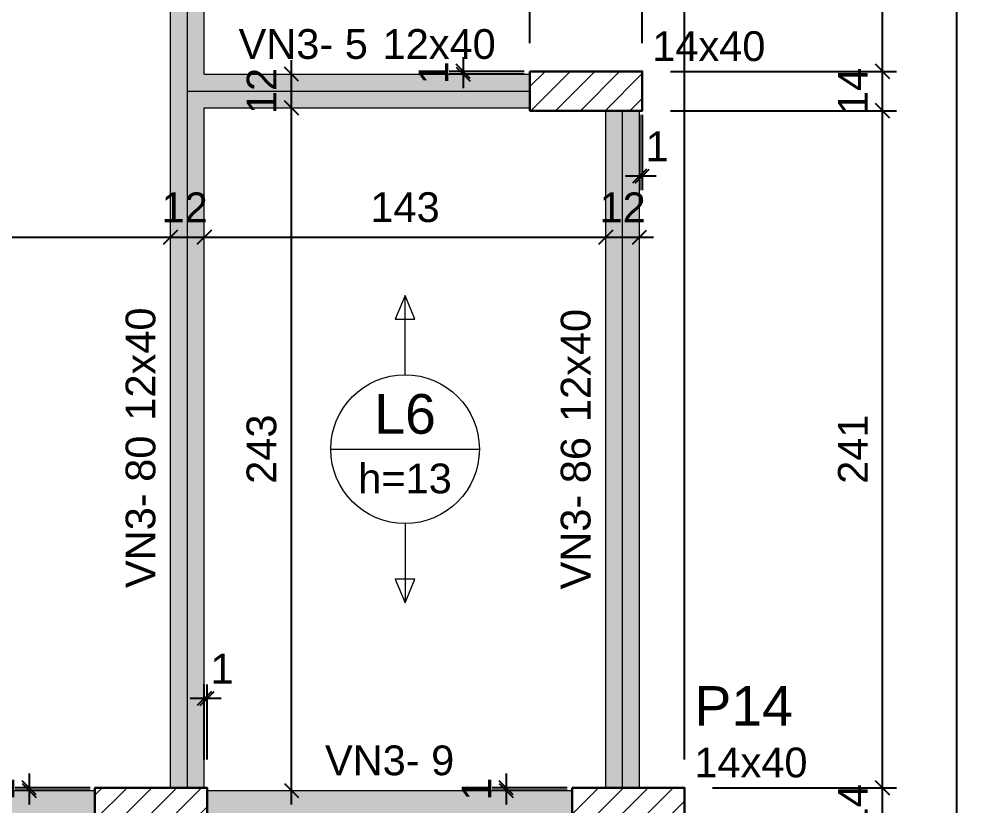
# Model space of a CAD drawing. Header units: millimetres. Extents: x -8 to 605, y -494 to 220.
# Drawn here: x 26.76 to 33.54, y -427.35 to -421.75 of the extents above; entities that cross this region are included whole.
import ezdxf

# ---------------------------------------------------------------- set-up
doc = ezdxf.new("R2010")
doc.units = ezdxf.units.MM
doc.header["$MEASUREMENT"] = 0
doc.linetypes.add('NULL', pattern=[0])
for name, color, linetype, lineweight in [('FO-Cotas', 5, 'Continuous', 5), ('FO-Eixos', 5, 'Continuous', 5), ('FO-Hachura pilar que passa', 19, 'Continuous', 5), ('FO-Hachura viga', 43, 'Continuous', 5), ('FO-Pilares', 4, 'Continuous', 30), ('FO-Textos das lajes', 1, 'Continuous', 20), ('FO-Textos das vigas', 7, 'Continuous', 5), ('FO-Textos dos pilares', 7, 'Continuous', 5), ('FO-Vigas', 1, 'Continuous', 20)]:
    doc.layers.add(name, color=color, linetype=linetype, lineweight=lineweight)
doc.styles.add('Arial', font='arial.ttf')
doc.dimstyles.new('UM_50.000000', dxfattribs={"dimtxt": 0.18, "dimasz": 0.1, "dimexe": 0.1, "dimexo": 0.2, "dimgap": 0, "dimtad": 1, "dimtih": 1, "dimtoh": 1, "dimdec": 1, "dimlfac": 50, "dimzin": 0, "dimdsep": 46, "dimtxsty": 'Standard', "dimcen": 0.09, "dimdle": 0.1, "dimadec": 1, "dimazin": 2, "dimtfac": 1, "dimtdec": 4, "dimtofl": 0, "dimtmove": 0, "dimatfit": 3, "dimfxl": 1, "dimtolj": 1, "dimarcsym": 0})
pattern_1 = [(45, (-4.58844, -411.61486), (-0.08838835, 0.08838835), [])]

# ---------------------------------------------------------------- blocks, each defined once
blk = doc.blocks.new('_Oblique')
at = {"color": 0, "linetype": 'ByBlock', "lineweight": -2}
blk.add_line((-0.5, -0.5), (0.5, 0.5), dxfattribs=at)
blk = doc.blocks.new('*D4107')
at = {"layer": 'Defpoints', "color": 0, "transparency": 16777216}
for p in [(30.4016, -418.5129), (28.1016, -419.9249), (30.4016, -422.1247)]:
    blk.add_point(p, dxfattribs=at)
at = {"layer": 'FO-Cotas', "color": 0, "lineweight": -2, "transparency": 16777216}
for p, q in [((28.1016, -419.7249), (28.1016, -418.4129)), ((30.4016, -421.9247), (30.4016, -418.4129)), ((28.0016, -418.5129), (30.5016, -418.5129))]:
    blk.add_line(p, q, dxfattribs=at)
at = {"layer": 'FO-Cotas', "color": 0, "lineweight": -2, "transparency": 16777216, "xscale": 0.1, "yscale": 0.1, "zscale": 0.1, "rotation": 180}
blk.add_blockref('_Oblique', (28.1016, -418.5129), dxfattribs=at)
at = {"layer": 'FO-Cotas', "color": 0, "lineweight": -2, "transparency": 16777216, "xscale": 0.1, "yscale": 0.1, "zscale": 0.1}
blk.add_blockref('_Oblique', (30.4016, -418.5129), dxfattribs=at)
at = {"layer": 'FO-Cotas', "color": 7, "transparency": 16777216, "insert": (29.2516, -418.3011), "char_height": 0.2118, "attachment_point": 5, "rotation": 0.00573, "style": 'Arial'}
blk.add_mtext('\\A1;115', dxfattribs=at)
blk = doc.blocks.new('*D4108')
at = {"layer": 'Defpoints', "color": 0, "transparency": 16777216}
for p in [(31.2016, -418.5129), (30.4016, -422.1247), (31.2016, -422.1247)]:
    blk.add_point(p, dxfattribs=at)
at = {"layer": 'FO-Cotas', "color": 0, "lineweight": -2, "transparency": 16777216}
for p, q in [((30.4016, -421.9247), (30.4016, -418.4129)), ((31.2016, -421.9247), (31.2016, -418.4129)), ((30.3016, -418.5129), (31.3016, -418.5129))]:
    blk.add_line(p, q, dxfattribs=at)
at = {"layer": 'FO-Cotas', "color": 0, "lineweight": -2, "transparency": 16777216, "xscale": 0.1, "yscale": 0.1, "zscale": 0.1, "rotation": 180}
blk.add_blockref('_Oblique', (30.4016, -418.5129), dxfattribs=at)
at = {"layer": 'FO-Cotas', "color": 0, "lineweight": -2, "transparency": 16777216, "xscale": 0.1, "yscale": 0.1, "zscale": 0.1}
blk.add_blockref('_Oblique', (31.2016, -418.5129), dxfattribs=at)
at = {"layer": 'FO-Cotas', "color": 7, "transparency": 16777216, "insert": (30.8016, -418.3011), "char_height": 0.2118, "attachment_point": 5, "style": 'Arial'}
blk.add_mtext('\\A1;40', dxfattribs=at)
blk = doc.blocks.new('*D4109')
at = {"layer": 'Defpoints', "color": 0, "transparency": 16777216}
for p in [(31.5016, -418.5129), (31.2016, -422.1247), (31.5016, -427.2247)]:
    blk.add_point(p, dxfattribs=at)
at = {"layer": 'FO-Cotas', "color": 0, "lineweight": -2, "transparency": 16777216}
for p, q in [((31.2016, -421.9247), (31.2016, -418.4129)), ((31.5016, -427.0247), (31.5016, -418.4129)), ((31.1016, -418.5129), (31.6016, -418.5129))]:
    blk.add_line(p, q, dxfattribs=at)
at = {"layer": 'FO-Cotas', "color": 0, "lineweight": -2, "transparency": 16777216, "xscale": 0.1, "yscale": 0.1, "zscale": 0.1, "rotation": 180}
blk.add_blockref('_Oblique', (31.2016, -418.5129), dxfattribs=at)
at = {"layer": 'FO-Cotas', "color": 0, "lineweight": -2, "transparency": 16777216, "xscale": 0.1, "yscale": 0.1, "zscale": 0.1}
blk.add_blockref('_Oblique', (31.5016, -418.5129), dxfattribs=at)
at = {"layer": 'FO-Cotas', "color": 7, "transparency": 16777216, "insert": (31.3516, -418.3011), "char_height": 0.2118, "attachment_point": 5, "rotation": 0.00573, "style": 'Arial'}
blk.add_mtext('\\A1;15', dxfattribs=at)
blk = doc.blocks.new('*D4110')
at = {"layer": 'Defpoints', "color": 0, "transparency": 16777216}
for p in [(31.5016, -417.9834), (-0.5784, -427.2247), (31.5016, -427.2247)]:
    blk.add_point(p, dxfattribs=at)
at = {"layer": 'FO-Cotas', "color": 0, "lineweight": -2, "transparency": 16777216}
for p, q in [((-0.5784, -427.0247), (-0.5784, -417.8834)), ((31.5016, -427.0247), (31.5016, -417.8834)), ((-0.6784, -417.9834), (31.6016, -417.9834))]:
    blk.add_line(p, q, dxfattribs=at)
at = {"layer": 'FO-Cotas', "color": 0, "lineweight": -2, "transparency": 16777216, "xscale": 0.1, "yscale": 0.1, "zscale": 0.1, "rotation": 180}
blk.add_blockref('_Oblique', (-0.5784, -417.9834), dxfattribs=at)
at = {"layer": 'FO-Cotas', "color": 0, "lineweight": -2, "transparency": 16777216, "xscale": 0.1, "yscale": 0.1, "zscale": 0.1}
blk.add_blockref('_Oblique', (31.5016, -417.9834), dxfattribs=at)
at = {"layer": 'FO-Cotas', "color": 7, "transparency": 16777216, "insert": (15.4616, -417.7716), "char_height": 0.2118, "attachment_point": 5, "style": 'Arial'}
blk.add_mtext('\\A1;1604', dxfattribs=at)
blk = doc.blocks.new('*D4184')
at = {"layer": 'Defpoints', "color": 0, "transparency": 16777216}
for p in [(31.5016, -427.2247), (32.9136, -427.2247), (31.5016, -427.5047)]:
    blk.add_point(p, dxfattribs=at)
at = {"layer": 'FO-Cotas', "color": 0, "lineweight": -2, "transparency": 16777216}
for p, q in [((32.9136, -427.6047), (32.9136, -427.1247)), ((31.7016, -427.2247), (33.0136, -427.2247)), ((31.7016, -427.5047), (33.0136, -427.5047))]:
    blk.add_line(p, q, dxfattribs=at)
at = {"layer": 'FO-Cotas', "color": 0, "lineweight": -2, "transparency": 16777216, "xscale": 0.1, "yscale": 0.1, "zscale": 0.1}
for p, rotation in [((32.9136, -427.2247), 90), ((32.9136, -427.5047), 270)]:
    blk.add_blockref('_Oblique', p, dxfattribs=dict(at, rotation=rotation))
at = {"layer": 'FO-Cotas', "color": 7, "transparency": 16777216, "insert": (32.7018, -427.3647), "char_height": 0.2118, "attachment_point": 5, "rotation": 90, "style": 'Arial'}
blk.add_mtext('\\A1;14', dxfattribs=at)
blk = doc.blocks.new('*D4185')
at = {"layer": 'Defpoints', "color": 0, "transparency": 16777216}
for p in [(31.2016, -422.4047), (32.9136, -422.4047), (31.5016, -427.2247)]:
    blk.add_point(p, dxfattribs=at)
at = {"layer": 'FO-Cotas', "color": 0, "lineweight": -2, "transparency": 16777216}
for p, q in [((32.9136, -427.3247), (32.9136, -422.3047)), ((31.4016, -422.4047), (33.0136, -422.4047)), ((31.7016, -427.2247), (33.0136, -427.2247))]:
    blk.add_line(p, q, dxfattribs=at)
at = {"layer": 'FO-Cotas', "color": 0, "lineweight": -2, "transparency": 16777216, "xscale": 0.1, "yscale": 0.1, "zscale": 0.1}
for p, rotation in [((32.9136, -422.4047), 90), ((32.9136, -427.2247), 270)]:
    blk.add_blockref('_Oblique', p, dxfattribs=dict(at, rotation=rotation))
at = {"layer": 'FO-Cotas', "color": 7, "transparency": 16777216, "insert": (32.7018, -424.8147), "char_height": 0.2118, "attachment_point": 5, "rotation": 90, "style": 'Arial'}
blk.add_mtext('\\A1;241', dxfattribs=at)
blk = doc.blocks.new('*D4186')
at = {"layer": 'Defpoints', "color": 0, "transparency": 16777216}
for p in [(31.2016, -422.1247), (32.9136, -422.1247), (31.2016, -422.4047)]:
    blk.add_point(p, dxfattribs=at)
at = {"layer": 'FO-Cotas', "color": 0, "lineweight": -2, "transparency": 16777216}
for p, q in [((32.9136, -422.5047), (32.9136, -422.0247)), ((31.4016, -422.1247), (33.0136, -422.1247)), ((31.4016, -422.4047), (33.0136, -422.4047))]:
    blk.add_line(p, q, dxfattribs=at)
at = {"layer": 'FO-Cotas', "color": 0, "lineweight": -2, "transparency": 16777216, "xscale": 0.1, "yscale": 0.1, "zscale": 0.1}
for p, rotation in [((32.9136, -422.1247), 90), ((32.9136, -422.4047), 270)]:
    blk.add_blockref('_Oblique', p, dxfattribs=dict(at, rotation=rotation))
at = {"layer": 'FO-Cotas', "color": 7, "transparency": 16777216, "insert": (32.7018, -422.2647), "char_height": 0.2118, "attachment_point": 5, "rotation": 90, "style": 'Arial'}
blk.add_mtext('\\A1;14', dxfattribs=at)
blk = doc.blocks.new('*D4187')
at = {"layer": 'Defpoints', "color": 0, "transparency": 16777216}
for p in [(28.1016, -420.7249), (32.9136, -420.7249), (31.2016, -422.1247)]:
    blk.add_point(p, dxfattribs=at)
at = {"layer": 'FO-Cotas', "color": 0, "lineweight": -2, "transparency": 16777216}
for p, q in [((32.9136, -422.2247), (32.9136, -420.6249)), ((28.3016, -420.7249), (33.0136, -420.7249)), ((31.4016, -422.1247), (33.0136, -422.1247))]:
    blk.add_line(p, q, dxfattribs=at)
at = {"layer": 'FO-Cotas', "color": 0, "lineweight": -2, "transparency": 16777216, "xscale": 0.1, "yscale": 0.1, "zscale": 0.1}
for p, rotation in [((32.9136, -420.7249), 90), ((32.9136, -422.1247), 270)]:
    blk.add_blockref('_Oblique', p, dxfattribs=dict(at, rotation=rotation))
at = {"layer": 'FO-Cotas', "color": 7, "transparency": 16777216, "insert": (32.7018, -421.4248), "char_height": 0.2118, "attachment_point": 5, "rotation": 90, "style": 'Arial'}
blk.add_mtext('\\A1;70', dxfattribs=at)
blk = doc.blocks.new('*D4190')
at = {"layer": 'Defpoints', "color": 0, "transparency": 16777216}
for p in [(28.1016, -419.9249), (33.4431, -419.9249), (26.9016, -460.0049)]:
    blk.add_point(p, dxfattribs=at)
at = {"layer": 'FO-Cotas', "color": 0, "lineweight": -2, "transparency": 16777216}
for p, q in [((33.4431, -460.1049), (33.4431, -419.8249)), ((28.3016, -419.9249), (33.5431, -419.9249)), ((27.1016, -460.0049), (33.5431, -460.0049))]:
    blk.add_line(p, q, dxfattribs=at)
at = {"layer": 'FO-Cotas', "color": 0, "lineweight": -2, "transparency": 16777216, "xscale": 0.1, "yscale": 0.1, "zscale": 0.1}
for p, rotation in [((33.4431, -419.9249), 90), ((33.4431, -460.0049), 270)]:
    blk.add_blockref('_Oblique', p, dxfattribs=dict(at, rotation=rotation))
at = {"layer": 'FO-Cotas', "color": 7, "transparency": 16777216, "insert": (33.2313, -439.9649), "char_height": 0.2118, "attachment_point": 5, "rotation": 90, "style": 'Arial'}
blk.add_mtext('\\A1;2004', dxfattribs=at)
blk = doc.blocks.new('*D4281')
at = {"layer": 'Defpoints', "color": 0, "transparency": 16777216}
for p in [(21.8816, -423.3047), (27.8416, -423.3047), (27.8416, -423.3047)]:
    blk.add_point(p, dxfattribs=at)
at = {"layer": 'FO-Cotas', "color": 0, "lineweight": -2, "transparency": 16777216}
blk.add_line((21.7816, -423.3047), (27.9416, -423.3047), dxfattribs=at)
at = {"layer": 'FO-Cotas', "color": 0, "lineweight": -2, "transparency": 16777216, "xscale": 0.1, "yscale": 0.1, "zscale": 0.1, "rotation": 180}
blk.add_blockref('_Oblique', (21.8816, -423.3047), dxfattribs=at)
at = {"layer": 'FO-Cotas', "color": 0, "lineweight": -2, "transparency": 16777216, "xscale": 0.1, "yscale": 0.1, "zscale": 0.1}
blk.add_blockref('_Oblique', (27.8416, -423.3047), dxfattribs=at)
at = {"layer": 'FO-Cotas', "color": 7, "transparency": 16777216, "insert": (24.8616, -423.0929), "char_height": 0.2118, "attachment_point": 5, "rotation": 0.00573, "style": 'Arial'}
blk.add_mtext('\\A1;298', dxfattribs=at)
blk = doc.blocks.new('*D4282')
at = {"layer": 'Defpoints', "color": 0, "transparency": 16777216}
for p in [(27.8416, -423.3047), (28.0816, -423.3047), (28.0816, -423.3047)]:
    blk.add_point(p, dxfattribs=at)
at = {"layer": 'FO-Cotas', "color": 0, "lineweight": -2, "transparency": 16777216}
blk.add_line((27.7416, -423.3047), (28.1816, -423.3047), dxfattribs=at)
at = {"layer": 'FO-Cotas', "color": 0, "lineweight": -2, "transparency": 16777216, "xscale": 0.1, "yscale": 0.1, "zscale": 0.1, "rotation": 180}
blk.add_blockref('_Oblique', (27.8416, -423.3047), dxfattribs=at)
at = {"layer": 'FO-Cotas', "color": 0, "lineweight": -2, "transparency": 16777216, "xscale": 0.1, "yscale": 0.1, "zscale": 0.1}
blk.add_blockref('_Oblique', (28.0816, -423.3047), dxfattribs=at)
at = {"layer": 'FO-Cotas', "color": 7, "transparency": 16777216, "insert": (27.9416, -423.0929), "char_height": 0.2118, "attachment_point": 5, "rotation": 0.00573, "style": 'Arial'}
blk.add_mtext('\\A1;12', dxfattribs=at)
blk = doc.blocks.new('*D4283')
at = {"layer": 'Defpoints', "color": 0, "transparency": 16777216}
for p in [(28.0816, -423.3047), (30.9416, -423.3047), (30.9416, -423.3047)]:
    blk.add_point(p, dxfattribs=at)
at = {"layer": 'FO-Cotas', "color": 0, "lineweight": -2, "transparency": 16777216}
blk.add_line((27.9816, -423.3047), (31.0416, -423.3047), dxfattribs=at)
at = {"layer": 'FO-Cotas', "color": 0, "lineweight": -2, "transparency": 16777216, "xscale": 0.1, "yscale": 0.1, "zscale": 0.1, "rotation": 180}
blk.add_blockref('_Oblique', (28.0816, -423.3047), dxfattribs=at)
at = {"layer": 'FO-Cotas', "color": 0, "lineweight": -2, "transparency": 16777216, "xscale": 0.1, "yscale": 0.1, "zscale": 0.1}
blk.add_blockref('_Oblique', (30.9416, -423.3047), dxfattribs=at)
at = {"layer": 'FO-Cotas', "color": 7, "transparency": 16777216, "insert": (29.5116, -423.0929), "char_height": 0.2118, "attachment_point": 5, "rotation": 0.00573, "style": 'Arial'}
blk.add_mtext('\\A1;143', dxfattribs=at)
blk = doc.blocks.new('*D4284')
at = {"layer": 'Defpoints', "color": 0, "transparency": 16777216}
for p in [(30.9416, -423.3047), (31.1816, -423.3047), (31.1816, -423.3047)]:
    blk.add_point(p, dxfattribs=at)
at = {"layer": 'FO-Cotas', "color": 0, "lineweight": -2, "transparency": 16777216}
blk.add_line((30.8416, -423.3047), (31.2816, -423.3047), dxfattribs=at)
at = {"layer": 'FO-Cotas', "color": 0, "lineweight": -2, "transparency": 16777216, "xscale": 0.1, "yscale": 0.1, "zscale": 0.1, "rotation": 180}
blk.add_blockref('_Oblique', (30.9416, -423.3047), dxfattribs=at)
at = {"layer": 'FO-Cotas', "color": 0, "lineweight": -2, "transparency": 16777216, "xscale": 0.1, "yscale": 0.1, "zscale": 0.1}
blk.add_blockref('_Oblique', (31.1816, -423.3047), dxfattribs=at)
at = {"layer": 'FO-Cotas', "color": 7, "transparency": 16777216, "insert": (31.0616, -423.0929), "char_height": 0.2118, "attachment_point": 5, "rotation": 0.00573, "style": 'Arial'}
blk.add_mtext('\\A1;12', dxfattribs=at)
blk = doc.blocks.new('*D4378')
at = {"layer": 'Defpoints', "color": 0, "transparency": 16777216}
for p in [(28.7016, -422.3847), (28.7016, -422.3847), (28.7016, -427.2447)]:
    blk.add_point(p, dxfattribs=at)
at = {"layer": 'FO-Cotas', "color": 0, "lineweight": -2, "transparency": 16777216}
blk.add_line((28.7016, -427.3447), (28.7016, -422.2847), dxfattribs=at)
at = {"layer": 'FO-Cotas', "color": 0, "lineweight": -2, "transparency": 16777216, "xscale": 0.1, "yscale": 0.1, "zscale": 0.1}
for p, rotation in [((28.7016, -422.3847), 90), ((28.7016, -427.2447), 270)]:
    blk.add_blockref('_Oblique', p, dxfattribs=dict(at, rotation=rotation))
at = {"layer": 'FO-Cotas', "color": 7, "transparency": 16777216, "insert": (28.4898, -424.8147), "char_height": 0.2118, "attachment_point": 5, "rotation": 90, "style": 'Arial'}
blk.add_mtext('\\A1;243', dxfattribs=at)
blk = doc.blocks.new('*D4379')
at = {"layer": 'Defpoints', "color": 0, "transparency": 16777216}
for p in [(28.7016, -422.1447), (28.7016, -422.1447), (28.7016, -422.3847)]:
    blk.add_point(p, dxfattribs=at)
at = {"layer": 'FO-Cotas', "color": 0, "lineweight": -2, "transparency": 16777216}
blk.add_line((28.7016, -422.4847), (28.7016, -422.0447), dxfattribs=at)
at = {"layer": 'FO-Cotas', "color": 0, "lineweight": -2, "transparency": 16777216, "xscale": 0.1, "yscale": 0.1, "zscale": 0.1}
for p, rotation in [((28.7016, -422.1447), 90), ((28.7016, -422.3847), 270)]:
    blk.add_blockref('_Oblique', p, dxfattribs=dict(at, rotation=rotation))
at = {"layer": 'FO-Cotas', "color": 7, "transparency": 16777216, "insert": (28.4898, -422.2647), "char_height": 0.2118, "attachment_point": 5, "rotation": 90, "style": 'Arial'}
blk.add_mtext('\\A1;12', dxfattribs=at)
blk = doc.blocks.new('*D4384')
at = {"layer": 'Defpoints', "color": 0, "transparency": 16777216}
for p in [(28.0816, -426.5893), (28.0816, -427.2247), (28.1016, -427.2247)]:
    blk.add_point(p, dxfattribs=at)
at = {"layer": 'FO-Cotas', "color": 0, "lineweight": -2, "transparency": 16777216}
for p, q in [((28.0816, -427.0247), (28.0816, -426.4893)), ((28.1016, -427.0247), (28.1016, -426.4893)), ((28.2016, -426.5893), (27.9816, -426.5893))]:
    blk.add_line(p, q, dxfattribs=at)
at = {"layer": 'FO-Cotas', "color": 0, "lineweight": -2, "transparency": 16777216, "xscale": 0.1, "yscale": 0.1, "zscale": 0.1, "rotation": 180}
blk.add_blockref('_Oblique', (28.0816, -426.5893), dxfattribs=at)
at = {"layer": 'FO-Cotas', "color": 0, "lineweight": -2, "transparency": 16777216, "xscale": 0.1, "yscale": 0.1, "zscale": 0.1}
blk.add_blockref('_Oblique', (28.1016, -426.5893), dxfattribs=at)
at = {"layer": 'FO-Cotas', "color": 7, "transparency": 16777216, "insert": (28.2078, -426.3775), "char_height": 0.2118, "attachment_point": 5, "rotation": 0.00573, "style": 'Arial'}
blk.add_mtext('\\A1;1', dxfattribs=at)
blk = doc.blocks.new('*D4443')
at = {"layer": 'Defpoints', "color": 0, "transparency": 16777216}
for p in [(31.1816, -422.2347), (31.2016, -422.2347), (31.1816, -422.8701)]:
    blk.add_point(p, dxfattribs=at)
at = {"layer": 'FO-Cotas', "color": 0, "lineweight": -2, "transparency": 16777216}
for p, q in [((31.1816, -422.4347), (31.1816, -422.9701)), ((31.2016, -422.4347), (31.2016, -422.9701)), ((31.3016, -422.8701), (31.0816, -422.8701))]:
    blk.add_line(p, q, dxfattribs=at)
at = {"layer": 'FO-Cotas', "color": 0, "lineweight": -2, "transparency": 16777216, "xscale": 0.1, "yscale": 0.1, "zscale": 0.1, "rotation": 180}
blk.add_blockref('_Oblique', (31.1816, -422.8701), dxfattribs=at)
at = {"layer": 'FO-Cotas', "color": 0, "lineweight": -2, "transparency": 16777216, "xscale": 0.1, "yscale": 0.1, "zscale": 0.1}
blk.add_blockref('_Oblique', (31.2016, -422.8701), dxfattribs=at)
at = {"layer": 'FO-Cotas', "color": 7, "transparency": 16777216, "insert": (31.3078, -422.6583), "char_height": 0.2118, "attachment_point": 5, "rotation": 0.00573, "style": 'Arial'}
blk.add_mtext('\\A1;1', dxfattribs=at)
blk = doc.blocks.new('*D4462')
at = {"layer": 'Defpoints', "color": 0, "transparency": 16777216}
for p in [(27.4684, -427.2247), (26.833, -427.2447), (27.4684, -427.2447)]:
    blk.add_point(p, dxfattribs=at)
at = {"layer": 'FO-Cotas', "color": 0, "lineweight": -2, "transparency": 16777216}
for p, q in [((26.833, -427.1247), (26.833, -427.3447)), ((27.2684, -427.2247), (26.733, -427.2247)), ((27.2684, -427.2447), (26.733, -427.2447))]:
    blk.add_line(p, q, dxfattribs=at)
at = {"layer": 'FO-Cotas', "color": 0, "lineweight": -2, "transparency": 16777216, "xscale": 0.1, "yscale": 0.1, "zscale": 0.1}
for p, rotation in [((26.833, -427.2247), 90), ((26.833, -427.2447), 270)]:
    blk.add_blockref('_Oblique', p, dxfattribs=dict(at, rotation=rotation))
at = {"layer": 'FO-Cotas', "color": 7, "transparency": 16777216, "insert": (26.6212, -427.2347), "char_height": 0.2118, "attachment_point": 5, "rotation": 90, "style": 'Arial'}
blk.add_mtext('\\A1;1', dxfattribs=at)
blk = doc.blocks.new('*D4463')
at = {"layer": 'Defpoints', "color": 0, "transparency": 16777216}
for p in [(30.8675, -427.2247), (30.2321, -427.2447), (30.8675, -427.2447)]:
    blk.add_point(p, dxfattribs=at)
at = {"layer": 'FO-Cotas', "color": 0, "lineweight": -2, "transparency": 16777216}
for p, q in [((30.2321, -427.1247), (30.2321, -427.3447)), ((30.6675, -427.2247), (30.1321, -427.2247)), ((30.6675, -427.2447), (30.1321, -427.2447))]:
    blk.add_line(p, q, dxfattribs=at)
at = {"layer": 'FO-Cotas', "color": 0, "lineweight": -2, "transparency": 16777216, "xscale": 0.1, "yscale": 0.1, "zscale": 0.1}
for p, rotation in [((30.2321, -427.2247), 90), ((30.2321, -427.2447), 270)]:
    blk.add_blockref('_Oblique', p, dxfattribs=dict(at, rotation=rotation))
at = {"layer": 'FO-Cotas', "color": 7, "transparency": 16777216, "insert": (30.0203, -427.2347), "char_height": 0.2118, "attachment_point": 5, "rotation": 90, "style": 'Arial'}
blk.add_mtext('\\A1;1', dxfattribs=at)
blk = doc.blocks.new('*D4522')
at = {"layer": 'Defpoints', "color": 0, "transparency": 16777216}
for p in [(30.5608, -422.1247), (29.9254, -422.1447), (30.5608, -422.1447)]:
    blk.add_point(p, dxfattribs=at)
at = {"layer": 'FO-Cotas', "color": 0, "lineweight": -2, "transparency": 16777216}
for p, q in [((29.9254, -422.0247), (29.9254, -422.2447)), ((30.3608, -422.1247), (29.8254, -422.1247)), ((30.3608, -422.1447), (29.8254, -422.1447))]:
    blk.add_line(p, q, dxfattribs=at)
at = {"layer": 'FO-Cotas', "color": 0, "lineweight": -2, "transparency": 16777216, "xscale": 0.1, "yscale": 0.1, "zscale": 0.1}
for p, rotation in [((29.9254, -422.1247), 90), ((29.9254, -422.1447), 270)]:
    blk.add_blockref('_Oblique', p, dxfattribs=dict(at, rotation=rotation))
at = {"layer": 'FO-Cotas', "color": 7, "transparency": 16777216, "insert": (29.7136, -422.1347), "char_height": 0.2118, "attachment_point": 5, "rotation": 90, "style": 'Arial'}
blk.add_mtext('\\A1;1', dxfattribs=at)

msp = doc.modelspace()

# ---------------------------------------------------------------- hatches: boundary and pattern name
at = {"layer": 'FO-Hachura pilar que passa', "linetype": 'Continuous', "ltscale": 0.2}
h = msp.add_hatch(dxfattribs=at)
h.set_pattern_fill('ANSI31', color=19, style=0)
h.set_pattern_definition(pattern_1)
h.paths.add_polyline_path([(30.4016, -422.1247), (30.4016, -422.2647), (30.4016, -422.4047), (30.8016, -422.4047), (31.2016, -422.4047), (31.2016, -422.2647), (31.2016, -422.1247), (30.8016, -422.1247)])
h = msp.add_hatch(dxfattribs=at)
h.set_pattern_fill('ANSI31', color=19, style=0)
h.set_pattern_definition(pattern_1)
h.paths.add_polyline_path([(27.3016, -427.2247), (27.3016, -427.3647), (27.3016, -427.5047), (27.7016, -427.5047), (28.1016, -427.5047), (28.1016, -427.3647), (28.1016, -427.2247), (27.7016, -427.2247)])
h = msp.add_hatch(dxfattribs=at)
h.set_pattern_fill('ANSI31', color=19, style=0)
h.set_pattern_definition(pattern_1)
h.paths.add_polyline_path([(30.7016, -427.2247), (30.7016, -427.3647), (30.7016, -427.5047), (31.1016, -427.5047), (31.5016, -427.5047), (31.5016, -427.3647), (31.5016, -427.2247), (31.1016, -427.2247)])
at = {"layer": 'FO-Hachura viga', "linetype": 'Continuous', "ltscale": 0.2}
for points in [[(28.0816, -422.1447), (28.0816, -422.1447), (28.0816, -420.7249), (27.8416, -420.7249), (27.8416, -422.2647), (27.9616, -422.2647), (28.0816, -422.1447)], [(30.4016, -422.1447), (30.4016, -422.1447), (28.0816, -422.1447), (27.9616, -422.2647), (28.0816, -422.3847), (30.4016, -422.3847), (30.4016, -422.1447)], [(28.0816, -422.3847), (28.0816, -422.3847), (27.9616, -422.2647), (27.8416, -422.2647), (27.8416, -427.2247), (28.0816, -427.2247), (28.0816, -422.3847)], [(31.1816, -422.4047), (31.1816, -422.4047), (30.9416, -422.4047), (30.9416, -427.2247), (31.1816, -427.2247), (31.1816, -422.4047)], [(27.3016, -427.2447), (27.3016, -427.2447), (25.0616, -427.2447), (25.0616, -427.3647), (25.1816, -427.4847), (27.3016, -427.4847), (27.3016, -427.2447)], [(30.7016, -427.2447), (30.7016, -427.2447), (28.1016, -427.2447), (28.1016, -427.4847), (30.7016, -427.4847), (30.7016, -427.2447)]]:
    msp.add_hatch(color=43, dxfattribs=at).paths.add_polyline_path(points)

# ---------------------------------------------------------------- linework, layer by layer
at = {"layer": 'FO-Eixos'}
for p, q in [((27.9616, -422.2647), (27.9616, -420.7249)), ((27.9616, -427.2247), (27.9616, -422.2647)), ((27.9616, -422.2647), (30.4016, -422.2647)), ((31.0616, -427.2247), (31.0616, -422.4047))]:
    msp.add_line(p, q, dxfattribs=at)
at = {"layer": 'FO-Pilares'}
for points in [[(30.4016, -422.1247), (30.4016, -422.2647), (30.4016, -422.4047), (30.8016, -422.4047), (31.2016, -422.4047), (31.2016, -422.2647), (31.2016, -422.1247), (30.8016, -422.1247), (30.4016, -422.1247)], [(27.3016, -427.2247), (27.3016, -427.3647), (27.3016, -427.5047), (27.7016, -427.5047), (28.1016, -427.5047), (28.1016, -427.3647), (28.1016, -427.2247), (27.7016, -427.2247), (27.3016, -427.2247)], [(30.7016, -427.2247), (30.7016, -427.3647), (30.7016, -427.5047), (31.1016, -427.5047), (31.5016, -427.5047), (31.5016, -427.3647), (31.5016, -427.2247), (31.1016, -427.2247), (30.7016, -427.2247)]]:
    msp.add_lwpolyline(points, close=True, dxfattribs=at)
at = {"layer": 'FO-Textos das lajes'}
for p, q in [((29.5116, -423.7204), (29.441, -423.8898)), ((29.5822, -423.8898), (29.5116, -423.7204)), ((29.441, -423.8898), (29.5822, -423.8898)), ((28.9821, -424.8147), (30.0411, -424.8147)), ((29.5822, -425.7395), (29.441, -425.7395)), ((29.441, -425.7395), (29.5116, -425.909)), ((29.5116, -425.909), (29.5822, -425.7395))]:
    msp.add_line(p, q, dxfattribs=at)
for points in [[(29.5116, -424.2852), (29.5116, -423.7204)], [(29.5116, -425.3442), (29.5116, -425.909)]]:
    msp.add_lwpolyline(points, dxfattribs=at)
msp.add_circle((29.5116, -424.8147), 0.5295, dxfattribs=at)
at = {"layer": 'FO-Vigas'}
for p, q in [((27.8416, -422.2647), (27.8416, -420.7249)), ((28.0816, -422.1447), (28.0816, -420.7249)), ((28.0816, -422.1447), (30.4016, -422.1447)), ((27.8416, -427.2247), (27.8416, -422.2647)), ((28.0816, -427.2247), (28.0816, -422.3847)), ((28.0816, -422.3847), (30.4016, -422.3847)), ((30.9416, -427.2247), (30.9416, -422.4047)), ((31.1816, -427.2247), (31.1816, -422.4047)), ((25.0616, -427.2447), (27.3016, -427.2447)), ((28.1016, -427.2447), (30.7016, -427.2447))]:
    msp.add_line(p, q, dxfattribs=at)

# ---------------------------------------------------------------- texts
at = {"layer": 'FO-Textos das lajes', "linetype": 'NULL', "ltscale": 0.2, "attachment_point": 8, "line_spacing_factor": 0.798, "style": 'Arial'}
for s, insert, char_height, width in [('L6', (29.5116, -424.7087), 0.2824, 0.877334), ('h=13', (29.5116, -425.132), 0.2118, 1.332467)]:
    msp.add_mtext(s, dxfattribs=dict(at, insert=insert, char_height=char_height, width=width))
at = {"layer": 'FO-Textos das vigas', "linetype": 'NULL', "ltscale": 0.2, "char_height": 0.2118, "line_spacing_factor": 0.798, "style": 'Arial'}
for s, insert, width, attachment_point in [('VN3- 5', (29.2466, -422.039), 1.841627, 9), ('12x40', (29.3516, -422.039), 1.612069, 7), ('VN3- 9', (29.4016, -427.139), 1.841627, 8)]:
    msp.add_mtext(s, dxfattribs=dict(at, insert=insert, width=width, attachment_point=attachment_point))
at = {"layer": 'FO-Textos das vigas', "linetype": 'NULL', "ltscale": 0.2, "char_height": 0.2118, "rotation": 90.00021, "line_spacing_factor": 0.798, "style": 'Arial'}
for s, insert, width, attachment_point in [('12x40', (27.7357, -424.6119), 1.612069, 7), ('12x40', (30.8357, -424.6219), 1.612069, 7), ('VN3- 80', (27.7357, -424.7179), 2.170627, 9), ('VN3- 86', (30.8357, -424.7279), 2.170627, 9)]:
    msp.add_mtext(s, dxfattribs=dict(at, insert=insert, width=width, attachment_point=attachment_point))
at = {"layer": 'FO-Textos dos pilares', "linetype": 'NULL', "ltscale": 0.2, "attachment_point": 7, "line_spacing_factor": 0.798, "style": 'Arial'}
for s, insert, char_height, width in [('14x40', (31.2726, -422.054), 0.2118, 1.612069), ('P14', (31.5726, -426.7837), 0.2824, 1.403821), ('14x40', (31.5726, -427.154), 0.2118, 1.612069)]:
    msp.add_mtext(s, dxfattribs=dict(at, insert=insert, char_height=char_height, width=width))

# ---------------------------------------------------------------- dimensions: what is measured, and where the dimension line sits
at = {"layer": 'FO-Cotas'}
for base, p1, p2, picture, middle in [((31.5016, -417.9834), (-0.5784, -427.2247), (31.5016, -427.2247), '*D4110', (15.4616, -417.7716)), ((31.2016, -418.5129), (30.4016, -422.1247), (31.2016, -422.1247), '*D4108', (30.8016, -418.3011))]:
    dim = msp.add_linear_dim(base=base, p1=p1, p2=p2, dimstyle='UM_50.000000', override={"dimtxt": 0.2118, "dimasz": 0.1, "dimexe": 0.1, "dimexo": 0.2, "dimtad": 1, "dimtih": 0, "dimtoh": 0, "dimdec": 1, "dimlfac": 50, "dimzin": 8, "dimtxsty": 'Arial', "dimblk": 'Oblique', "dimblk1": 'Oblique', "dimblk2": 'Oblique', "dimsah": 1, "dimdle": 0.1, "dimse1": 0, "dimse2": 0, "dimclrt": 7, "dimadec": 1, "dimazin": 3, "dimtmove": 2, "dimldrblk": 'Oblique'}, dxfattribs=at)
    dim.commit()
    dim.dimension.update_dxf_attribs({"geometry": picture, "text_midpoint": middle, "dimtype": 160})
for base, p1, p2, override, picture, middle in [((30.4016, -418.5129), (28.1016, -419.9249), (30.4016, -422.1247), {"dimtxt": 0.2118, "dimasz": 0.1, "dimexe": 0.1, "dimexo": 0.2, "dimtad": 1, "dimtih": 0, "dimtoh": 0, "dimdec": 1, "dimlfac": 50, "dimzin": 8, "dimtxsty": 'Arial', "dimblk": 'Oblique', "dimblk1": 'Oblique', "dimblk2": 'Oblique', "dimsah": 1, "dimdle": 0.1, "dimse1": 0, "dimse2": 0, "dimclrt": 7, "dimadec": 1, "dimazin": 3, "dimtmove": 2, "dimldrblk": 'Oblique'}, '*D4107', (29.2516, -418.3011)), ((31.5016, -418.5129), (31.2016, -422.1247), (31.5016, -427.2247), {"dimtxt": 0.2118, "dimasz": 0.1, "dimexe": 0.1, "dimexo": 0.2, "dimtad": 1, "dimtih": 0, "dimtoh": 0, "dimdec": 1, "dimlfac": 50, "dimzin": 8, "dimtxsty": 'Arial', "dimblk": 'Oblique', "dimblk1": 'Oblique', "dimblk2": 'Oblique', "dimsah": 1, "dimdle": 0.1, "dimse1": 0, "dimse2": 0, "dimclrt": 7, "dimadec": 1, "dimazin": 3, "dimtmove": 2, "dimldrblk": 'Oblique'}, '*D4109', (31.3516, -418.3011)), ((31.1816, -422.8701), (31.2016, -422.2347), (31.1816, -422.2347), {"dimtxt": 0.2118, "dimasz": 0.1, "dimexe": 0.1, "dimexo": 0.2, "dimtad": 1, "dimtih": 0, "dimtoh": 0, "dimdec": 1, "dimlfac": 50, "dimzin": 8, "dimtxsty": 'Arial', "dimblk": 'Oblique', "dimblk1": 'Oblique', "dimblk2": 'Oblique', "dimsah": 1, "dimdle": 0.1, "dimse1": 0, "dimse2": 0, "dimclrt": 7, "dimadec": 1, "dimazin": 3, "dimtmove": 2, "dimldrblk": 'Oblique'}, '*D4443', (31.3078, -422.6583)), ((27.8416, -423.3047), (21.8816, -423.3047), (27.8416, -423.3047), {"dimtxt": 0.2118, "dimasz": 0.1, "dimexe": 0.1, "dimexo": 0.2, "dimtad": 1, "dimtih": 0, "dimtoh": 0, "dimdec": 1, "dimlfac": 50, "dimzin": 8, "dimtxsty": 'Arial', "dimblk": 'Oblique', "dimblk1": 'Oblique', "dimblk2": 'Oblique', "dimsah": 1, "dimdle": 0.1, "dimse1": 1, "dimse2": 1, "dimclrt": 7, "dimadec": 1, "dimazin": 3, "dimtmove": 2, "dimldrblk": 'Oblique'}, '*D4281', (24.8616, -423.0929)), ((28.0816, -423.3047), (27.8416, -423.3047), (28.0816, -423.3047), {"dimtxt": 0.2118, "dimtih": 0, "dimtoh": 0, "dimzin": 8, "dimtxsty": 'Arial', "dimblk": 'Oblique', "dimblk1": 'Oblique', "dimblk2": 'Oblique', "dimsah": 1, "dimse1": 1, "dimse2": 1, "dimclrt": 7, "dimazin": 3, "dimtmove": 2, "dimldrblk": 'Oblique'}, '*D4282', (27.9416, -423.0929)), ((30.9416, -423.3047), (28.0816, -423.3047), (30.9416, -423.3047), {"dimtxt": 0.2118, "dimasz": 0.1, "dimexe": 0.1, "dimexo": 0.2, "dimtad": 1, "dimtih": 0, "dimtoh": 0, "dimdec": 1, "dimlfac": 50, "dimzin": 8, "dimtxsty": 'Arial', "dimblk": 'Oblique', "dimblk1": 'Oblique', "dimblk2": 'Oblique', "dimsah": 1, "dimdle": 0.1, "dimse1": 1, "dimse2": 1, "dimclrt": 7, "dimadec": 1, "dimazin": 3, "dimtmove": 2, "dimldrblk": 'Oblique'}, '*D4283', (29.5116, -423.0929)), ((31.1816, -423.3047), (30.9416, -423.3047), (31.1816, -423.3047), {"dimtxt": 0.2118, "dimtih": 0, "dimtoh": 0, "dimzin": 8, "dimtxsty": 'Arial', "dimblk": 'Oblique', "dimblk1": 'Oblique', "dimblk2": 'Oblique', "dimsah": 1, "dimse1": 1, "dimse2": 1, "dimclrt": 7, "dimazin": 3, "dimtmove": 2, "dimldrblk": 'Oblique'}, '*D4284', (31.0616, -423.0929)), ((28.0816, -426.5893), (28.1016, -427.2247), (28.0816, -427.2247), {"dimtxt": 0.2118, "dimasz": 0.1, "dimexe": 0.1, "dimexo": 0.2, "dimtad": 1, "dimtih": 0, "dimtoh": 0, "dimdec": 1, "dimlfac": 50, "dimzin": 8, "dimtxsty": 'Arial', "dimblk": 'Oblique', "dimblk1": 'Oblique', "dimblk2": 'Oblique', "dimsah": 1, "dimdle": 0.1, "dimse1": 0, "dimse2": 0, "dimclrt": 7, "dimadec": 1, "dimazin": 3, "dimtmove": 2, "dimldrblk": 'Oblique'}, '*D4384', (28.2078, -426.3775))]:
    dim = msp.add_linear_dim(base=base, p1=p1, p2=p2, dimstyle='UM_50.000000', override=override, dxfattribs=at)
    dim.commit()
    dim.dimension.update_dxf_attribs({"geometry": picture, "text_midpoint": middle, "dimtype": 160, "text_rotation": 0.00573})
for base, p1, p2, override, picture, middle in [((33.4431, -419.9249), (26.9016, -460.0049), (28.1016, -419.9249), {"dimtxt": 0.2118, "dimasz": 0.1, "dimexe": 0.1, "dimexo": 0.2, "dimtad": 1, "dimtih": 0, "dimtoh": 0, "dimdec": 1, "dimlfac": 50, "dimzin": 8, "dimtxsty": 'Arial', "dimblk": 'Oblique', "dimblk1": 'Oblique', "dimblk2": 'Oblique', "dimsah": 1, "dimdle": 0.1, "dimse1": 0, "dimse2": 0, "dimclrt": 7, "dimadec": 1, "dimazin": 3, "dimtmove": 2, "dimldrblk": 'Oblique'}, '*D4190', (33.2313, -439.9649)), ((32.9136, -420.7249), (31.2016, -422.1247), (28.1016, -420.7249), {"dimtxt": 0.2118, "dimasz": 0.1, "dimexe": 0.1, "dimexo": 0.2, "dimtad": 1, "dimtih": 0, "dimtoh": 0, "dimdec": 1, "dimlfac": 50, "dimzin": 8, "dimtxsty": 'Arial', "dimblk": 'Oblique', "dimblk1": 'Oblique', "dimblk2": 'Oblique', "dimsah": 1, "dimdle": 0.1, "dimse1": 0, "dimse2": 0, "dimclrt": 7, "dimadec": 1, "dimazin": 3, "dimtmove": 2, "dimldrblk": 'Oblique'}, '*D4187', (32.7018, -421.4248)), ((28.7016, -422.1447), (28.7016, -422.3847), (28.7016, -422.1447), {"dimtxt": 0.2118, "dimasz": 0.1, "dimexe": 0.1, "dimexo": 0.2, "dimtad": 1, "dimtih": 0, "dimtoh": 0, "dimdec": 1, "dimlfac": 50, "dimzin": 8, "dimtxsty": 'Arial', "dimblk": 'Oblique', "dimblk1": 'Oblique', "dimblk2": 'Oblique', "dimsah": 1, "dimdle": 0.1, "dimse1": 1, "dimse2": 1, "dimclrt": 7, "dimadec": 1, "dimazin": 3, "dimtmove": 2, "dimldrblk": 'Oblique'}, '*D4379', (28.4898, -422.2647)), ((29.9254, -422.1447), (30.5608, -422.1247), (30.5608, -422.1447), {"dimtxt": 0.2118, "dimasz": 0.1, "dimexe": 0.1, "dimexo": 0.2, "dimtad": 1, "dimtih": 0, "dimtoh": 0, "dimdec": 1, "dimlfac": 50, "dimzin": 8, "dimtxsty": 'Arial', "dimblk": 'Oblique', "dimblk1": 'Oblique', "dimblk2": 'Oblique', "dimsah": 1, "dimdle": 0.1, "dimse1": 0, "dimse2": 0, "dimclrt": 7, "dimadec": 1, "dimazin": 3, "dimtmove": 2, "dimldrblk": 'Oblique'}, '*D4522', (29.7136, -422.1347)), ((32.9136, -422.1247), (31.2016, -422.4047), (31.2016, -422.1247), {"dimtxt": 0.2118, "dimasz": 0.1, "dimexe": 0.1, "dimexo": 0.2, "dimtad": 1, "dimtih": 0, "dimtoh": 0, "dimdec": 1, "dimlfac": 50, "dimzin": 8, "dimtxsty": 'Arial', "dimblk": 'Oblique', "dimblk1": 'Oblique', "dimblk2": 'Oblique', "dimsah": 1, "dimdle": 0.1, "dimse1": 0, "dimse2": 0, "dimclrt": 7, "dimadec": 1, "dimazin": 3, "dimtmove": 2, "dimldrblk": 'Oblique'}, '*D4186', (32.7018, -422.2647)), ((28.7016, -422.3847), (28.7016, -427.2447), (28.7016, -422.3847), {"dimtxt": 0.2118, "dimasz": 0.1, "dimexe": 0.1, "dimexo": 0.2, "dimtad": 1, "dimtih": 0, "dimtoh": 0, "dimdec": 1, "dimlfac": 50, "dimzin": 8, "dimtxsty": 'Arial', "dimblk": 'Oblique', "dimblk1": 'Oblique', "dimblk2": 'Oblique', "dimsah": 1, "dimdle": 0.1, "dimse1": 1, "dimse2": 1, "dimclrt": 7, "dimadec": 1, "dimazin": 3, "dimtmove": 2, "dimldrblk": 'Oblique'}, '*D4378', (28.4898, -424.8147)), ((32.9136, -422.4047), (31.5016, -427.2247), (31.2016, -422.4047), {"dimtxt": 0.2118, "dimasz": 0.1, "dimexe": 0.1, "dimexo": 0.2, "dimtad": 1, "dimtih": 0, "dimtoh": 0, "dimdec": 1, "dimlfac": 50, "dimzin": 8, "dimtxsty": 'Arial', "dimblk": 'Oblique', "dimblk1": 'Oblique', "dimblk2": 'Oblique', "dimsah": 1, "dimdle": 0.1, "dimse1": 0, "dimse2": 0, "dimclrt": 7, "dimadec": 1, "dimazin": 3, "dimtmove": 2, "dimldrblk": 'Oblique'}, '*D4185', (32.7018, -424.8147)), ((26.833, -427.2447), (27.4684, -427.2247), (27.4684, -427.2447), {"dimtxt": 0.2118, "dimasz": 0.1, "dimexe": 0.1, "dimexo": 0.2, "dimtad": 1, "dimtih": 0, "dimtoh": 0, "dimdec": 1, "dimlfac": 50, "dimzin": 8, "dimtxsty": 'Arial', "dimblk": 'Oblique', "dimblk1": 'Oblique', "dimblk2": 'Oblique', "dimsah": 1, "dimdle": 0.1, "dimse1": 0, "dimse2": 0, "dimclrt": 7, "dimadec": 1, "dimazin": 3, "dimtmove": 2, "dimldrblk": 'Oblique'}, '*D4462', (26.6212, -427.2347)), ((30.2321, -427.2447), (30.8675, -427.2247), (30.8675, -427.2447), {"dimtxt": 0.2118, "dimasz": 0.1, "dimexe": 0.1, "dimexo": 0.2, "dimtad": 1, "dimtih": 0, "dimtoh": 0, "dimdec": 1, "dimlfac": 50, "dimzin": 8, "dimtxsty": 'Arial', "dimblk": 'Oblique', "dimblk1": 'Oblique', "dimblk2": 'Oblique', "dimsah": 1, "dimdle": 0.1, "dimse1": 0, "dimse2": 0, "dimclrt": 7, "dimadec": 1, "dimazin": 3, "dimtmove": 2, "dimldrblk": 'Oblique'}, '*D4463', (30.0203, -427.2347)), ((32.9136, -427.2247), (31.5016, -427.5047), (31.5016, -427.2247), {"dimtxt": 0.2118, "dimasz": 0.1, "dimexe": 0.1, "dimexo": 0.2, "dimtad": 1, "dimtih": 0, "dimtoh": 0, "dimdec": 1, "dimlfac": 50, "dimzin": 8, "dimtxsty": 'Arial', "dimblk": 'Oblique', "dimblk1": 'Oblique', "dimblk2": 'Oblique', "dimsah": 1, "dimdle": 0.1, "dimse1": 0, "dimse2": 0, "dimclrt": 7, "dimadec": 1, "dimazin": 3, "dimtmove": 2, "dimldrblk": 'Oblique'}, '*D4184', (32.7018, -427.3647))]:
    dim = msp.add_linear_dim(base=base, p1=p1, p2=p2, angle=90, dimstyle='UM_50.000000', override=override, dxfattribs=at)
    dim.commit()
    dim.dimension.update_dxf_attribs({"geometry": picture, "text_midpoint": middle, "dimtype": 160, "text_rotation": 90})

doc.saveas('drawing.dxf')
